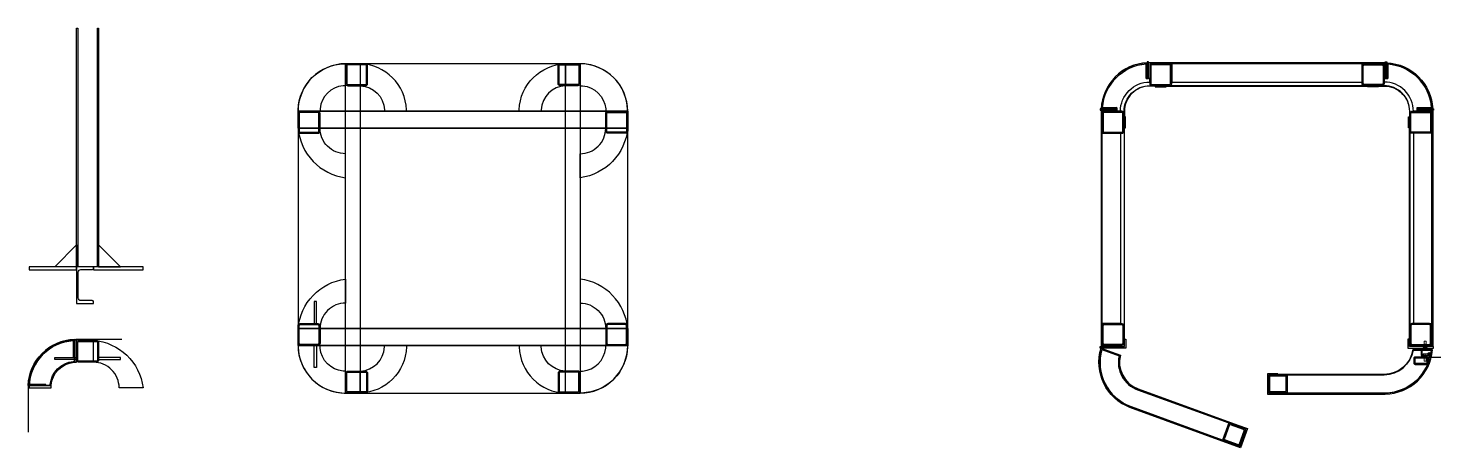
# Model space of a CAD drawing. Header units: inches. Extents: x 150 to 4006, y -22 to 1125.
import ezdxf

# ---------------------------------------------------------------- set-up
doc = ezdxf.new("R2010")
doc.units = ezdxf.units.IN
doc.header["$MEASUREMENT"] = 0
doc.linetypes.add('Короткие Штрихи', pattern=[28.222222, 14.111111, -14.111111])
doc.linetypes.add('Линии Наклонные Штрихпунктирные', pattern=[67.027776, 31.75, -17.638889, 0, -17.638887])
doc.layers.add('Новый_2D Черчение - Общий_Ном._пера__145', color=7, linetype='Continuous', lineweight=20, true_color=0x0077b0)
doc.layers.add('Новый_2D Черчение - Общий_Ном._пера__62', color=7, linetype='Continuous', lineweight=20, true_color=0xaaaaaa)
doc.layers.add('Новый_2D Черчение - Общий_Ном._пера__2', color=8, linetype='Continuous', lineweight=15)

msp = doc.modelspace()

# ---------------------------------------------------------------- linework, layer by layer
msp.add_line((3968.3, 226.4), (4006.2, 226.4))
at = {"color": 3}
for points in [[(284.7, 473.1), (281.7, 473.1), (281.7, 1125), (284.7, 1125)], [(341.7, 473.1), (338.7, 473.1), (338.7, 1125), (341.7, 1125)]]:
    msp.add_lwpolyline(points, close=True, dxfattribs=at)
for points in [[(1016.2, 127.9), (1656.2, 127.9, 0.414214), (1786.2, 257.9), (1786.2, 897.9, 0.414214), (1656.2, 1027.9), (1016.2, 1027.9, 0.414214), (886.2, 897.9), (886.2, 257.9, 0.414214)], [(3936.3, 206.4), (3968.3, 206.4, 0.414214), (3972.3, 210.4), (3972.3, 222.4, 0.414214), (3968.3, 226.4), (3936.3, 226.4, 0.414214), (3932.3, 222.4), (3932.3, 210.4, 0.414214)], [(3936.3, 209.4), (3968.3, 209.4, 0.414214), (3969.3, 210.4), (3969.3, 222.4, 0.414214), (3968.3, 223.4), (3936.3, 223.4, 0.414214), (3935.3, 222.4), (3935.3, 210.4, 0.414214)], [(3580.6, 127.9), (3542.6, 127.9, -0.414214), (3536.6, 133.9), (3536.6, 171.9, -0.414214), (3542.6, 177.9), (3580.6, 177.9, -0.414214), (3586.6, 171.9), (3586.6, 133.9, -0.414214)], [(3580.6, 130.9), (3542.6, 130.9, -0.414214), (3539.6, 133.9), (3539.6, 171.9, -0.414214), (3542.6, 174.9), (3580.6, 174.9, -0.414214), (3583.6, 171.9), (3583.6, 133.9, -0.414214)], [(3416.1, -2.8), (3451.9, -15.8, 0.414214), (3459.5, -12.2), (3472.5, 23.5, 0.414214), (3469, 31.2), (3433.3, 44.2, 0.414214), (3425.6, 40.6), (3412.6, 4.9, 0.414214)], [(3417.2, 0.1), (3452.9, -12.9, 0.414214), (3456.7, -11.2), (3469.7, 24.6, 0.414214), (3467.9, 28.4), (3432.2, 41.4, 0.414214), (3428.4, 39.6), (3415.4, 3.9, 0.414214)]]:
    msp.add_lwpolyline(points, format="xyb", close=True)
at = {"color": 2}
for points in [[(1016.2, 967.9), (1009.2, 967.9, 0.356963), (946.2, 904.9), (946.2, 897.9), (886.2, 897.9), (886.2, 901.9, -0.396299), (1012.2, 1027.9), (1016.2, 1027.9)], [(1182.1, 897.9), (1182.1, 901.9, 0.395958), (1056.2, 1027.9), (1056.2, 967.9, -0.383728), (1122.4, 901.9), (1122.4, 897.9)], [(1490.2, 897.9), (1490.2, 901.9, -0.395958), (1616.2, 1027.9), (1616.2, 967.9, 0.383728), (1549.9, 901.9), (1549.9, 897.9)], [(1656.2, 967.9), (1663.2, 967.9, -0.356963), (1726.2, 904.9), (1726.2, 897.9), (1786.2, 897.9), (1786.1, 901.9, 0.396299), (1660.2, 1027.9), (1656.2, 1027.9)], [(1016.2, 716.4), (1016.2, 781.9, -0.414214), (946.2, 851.9), (886.2, 851.9, 0.353452), (1016.2, 716.4)], [(1656.2, 716.4), (1656.2, 781.9, 0.414214), (1726.2, 851.9), (1786.2, 851.9, -0.353452), (1656.2, 716.4)], [(1016.2, 439.4), (1016.2, 373.9, 0.414214), (946.2, 303.9), (886.2, 303.9, -0.353452), (1016.2, 439.4)], [(1656.2, 439.4), (1656.2, 373.9, -0.414214), (1726.2, 303.9), (1786.2, 303.9, 0.353452), (1656.2, 439.4)], [(211.7, 142.2), (211.7, 149.2, -0.356963), (274.7, 212.2), (281.7, 212.2), (281.7, 272.2), (277.7, 272.1, 0.396299), (151.7, 146.2), (151.7, 142.2)], [(463.2, 142.2), (397.7, 142.2, 0.414214), (327.7, 212.2), (327.7, 272.2, -0.353452), (463.2, 142.2)], [(1016.2, 187.9), (1009.2, 187.9, -0.356963), (946.2, 250.9), (946.2, 257.9), (886.2, 257.9), (886.2, 253.9, 0.396299), (1012.2, 128), (1016.2, 128)], [(1182.1, 257.9), (1182.1, 253.9, -0.395958), (1056.2, 127.9), (1056.2, 187.9, 0.383728), (1122.4, 253.9), (1122.4, 257.9)], [(1490.2, 257.9), (1490.2, 253.9, 0.395958), (1616.2, 127.9), (1616.2, 187.9, -0.383728), (1549.9, 253.9), (1549.9, 257.9)], [(1656.2, 187.9), (1663.2, 187.9, 0.356963), (1726.2, 250.9), (1726.2, 257.9), (1786.2, 257.9), (1786.1, 253.9, -0.396299), (1660.2, 128), (1656.2, 128)]]:
    msp.add_lwpolyline(points, format="xyb", close=True, dxfattribs=at)
at = {"color": 5}
for points in [[(1056.2, 127.9), (1016.2, 127.9), (1016.2, 1027.9), (1056.2, 1027.9)], [(1656.2, 127.9), (1616.2, 127.9), (1616.2, 1027.9), (1656.2, 1027.9)]]:
    msp.add_lwpolyline(points, close=True, dxfattribs=at)
at = {"color": 3}
for points in [[(1022.2, 967.9), (1070.2, 967.9, 0.414214), (1076.2, 973.9), (1076.2, 1021.9, 0.414214), (1070.2, 1027.9), (1022.2, 1027.9, 0.414214), (1016.2, 1021.9), (1016.2, 973.9, 0.414214)], [(1022.2, 970.9), (1070.2, 970.9, 0.414214), (1073.2, 973.9), (1073.2, 1021.9, 0.414214), (1070.2, 1024.9), (1022.2, 1024.9, 0.414214), (1019.2, 1021.9), (1019.2, 973.9, 0.414214)], [(1650.2, 967.9), (1602.2, 967.9, -0.414214), (1596.2, 973.9), (1596.2, 1021.9, -0.414214), (1602.2, 1027.9), (1650.2, 1027.9, -0.414214), (1656.2, 1021.9), (1656.2, 973.9, -0.414214)], [(1650.2, 970.9), (1602.2, 970.9, -0.414214), (1599.2, 973.9), (1599.2, 1021.9, -0.414214), (1602.2, 1024.9), (1650.2, 1024.9, -0.414214), (1653.2, 1021.9), (1653.2, 973.9, -0.414214)], [(3217.6, 967.9), (3265.6, 967.9, 0.414214), (3271.6, 973.9), (3271.6, 1021.9, 0.414214), (3265.6, 1027.9), (3217.6, 1027.9, 0.414214), (3211.6, 1021.9), (3211.6, 973.9, 0.414214)], [(3217.6, 970.9), (3265.6, 970.9, 0.414214), (3268.6, 973.9), (3268.6, 1021.9, 0.414214), (3265.6, 1024.9), (3217.6, 1024.9, 0.414214), (3214.6, 1021.9), (3214.6, 973.9, 0.414214)], [(3845.6, 967.9), (3797.6, 967.9, -0.414214), (3791.6, 973.9), (3791.6, 1021.9, -0.414214), (3797.6, 1027.9), (3845.6, 1027.9, -0.414214), (3851.6, 1021.9), (3851.6, 973.9, -0.414214)], [(3845.6, 970.9), (3797.6, 970.9, -0.414214), (3794.6, 973.9), (3794.6, 1021.9, -0.414214), (3797.6, 1024.9), (3845.6, 1024.9, -0.414214), (3848.6, 1021.9), (3848.6, 973.9, -0.414214)], [(892.2, 837.9), (940.2, 837.9, 0.414214), (946.2, 843.9), (946.2, 891.9, 0.414214), (940.2, 897.9), (892.2, 897.9, 0.414214), (886.2, 891.9), (886.2, 843.9, 0.414214)], [(892.2, 840.9), (940.2, 840.9, 0.414214), (943.2, 843.9), (943.2, 891.9, 0.414214), (940.2, 894.9), (892.2, 894.9, 0.414214), (889.2, 891.9), (889.2, 843.9, 0.414214)], [(1780.2, 837.9), (1732.2, 837.9, -0.414214), (1726.2, 843.9), (1726.2, 891.9, -0.414214), (1732.2, 897.9), (1780.2, 897.9, -0.414214), (1786.2, 891.9), (1786.2, 843.9, -0.414214)], [(1780.2, 840.9), (1732.2, 840.9, -0.414214), (1729.2, 843.9), (1729.2, 891.9, -0.414214), (1732.2, 894.9), (1780.2, 894.9, -0.414214), (1783.2, 891.9), (1783.2, 843.9, -0.414214)], [(3087.6, 837.9), (3135.6, 837.9, 0.414214), (3141.6, 843.9), (3141.6, 891.9, 0.414214), (3135.6, 897.9), (3087.6, 897.9, 0.414214), (3081.6, 891.9), (3081.6, 843.9, 0.414214)], [(3087.6, 840.9), (3135.6, 840.9, 0.414214), (3138.6, 843.9), (3138.6, 891.9, 0.414214), (3135.6, 894.9), (3087.6, 894.9, 0.414214), (3084.6, 891.9), (3084.6, 843.9, 0.414214)], [(3975.6, 837.9), (3927.6, 837.9, -0.414214), (3921.6, 843.9), (3921.6, 891.9, -0.414214), (3927.6, 897.9), (3975.6, 897.9, -0.414214), (3981.6, 891.9), (3981.6, 843.9, -0.414214)], [(3975.6, 840.9), (3927.6, 840.9, -0.414214), (3924.6, 843.9), (3924.6, 891.9, -0.414214), (3927.6, 894.9), (3975.6, 894.9, -0.414214), (3978.6, 891.9), (3978.6, 843.9, -0.414214)], [(892.2, 317.9), (940.2, 317.9, -0.414214), (946.2, 311.9), (946.2, 263.9, -0.414214), (940.2, 257.9), (892.2, 257.9, -0.414214), (886.2, 263.9), (886.2, 311.9, -0.414214)], [(892.2, 314.9), (940.2, 314.9, -0.414214), (943.2, 311.9), (943.2, 263.9, -0.414214), (940.2, 260.9), (892.2, 260.9, -0.414214), (889.2, 263.9), (889.2, 311.9, -0.414214)], [(1780.2, 317.9), (1732.2, 317.9, 0.414214), (1726.2, 311.9), (1726.2, 263.9, 0.414214), (1732.2, 257.9), (1780.2, 257.9, 0.414214), (1786.2, 263.9), (1786.2, 311.9, 0.414214)], [(1780.2, 314.9), (1732.2, 314.9, 0.414214), (1729.2, 311.9), (1729.2, 263.9, 0.414214), (1732.2, 260.9), (1780.2, 260.9, 0.414214), (1783.2, 263.9), (1783.2, 311.9, 0.414214)], [(3087.6, 317.9), (3135.6, 317.9, -0.414214), (3141.6, 311.9), (3141.6, 263.9, -0.414214), (3135.6, 257.9), (3087.6, 257.9, -0.414214), (3081.6, 263.9), (3081.6, 311.9, -0.414214)], [(3087.6, 314.9), (3135.6, 314.9, -0.414214), (3138.6, 311.9), (3138.6, 263.9, -0.414214), (3135.6, 260.9), (3087.6, 260.9, -0.414214), (3084.6, 263.9), (3084.6, 311.9, -0.414214)], [(3975.6, 317.9), (3927.6, 317.9, 0.414214), (3921.6, 311.9), (3921.6, 263.9, 0.414214), (3927.6, 257.9), (3975.6, 257.9, 0.414214), (3981.6, 263.9), (3981.6, 311.9, 0.414214)], [(3975.6, 314.9), (3927.6, 314.9, 0.414214), (3924.6, 311.9), (3924.6, 263.9, 0.414214), (3927.6, 260.9), (3975.6, 260.9, 0.414214), (3978.6, 263.9), (3978.6, 311.9, 0.414214)], [(341.7, 266.2), (341.7, 218.2, -0.414214), (335.7, 212.2), (287.7, 212.2, -0.414214), (281.7, 218.2), (281.7, 266.2, -0.414214), (287.7, 272.2), (335.7, 272.2, -0.414214)], [(338.7, 266.2), (338.7, 218.2, -0.414214), (335.7, 215.2), (287.7, 215.2, -0.414214), (284.7, 218.2), (284.7, 266.2, -0.414214), (287.7, 269.2), (335.7, 269.2, -0.414214)], [(1022.2, 187.9), (1070.2, 187.9, -0.414214), (1076.2, 181.9), (1076.2, 133.9, -0.414214), (1070.2, 127.9), (1022.2, 127.9, -0.414214), (1016.2, 133.9), (1016.2, 181.9, -0.414214)], [(1022.2, 184.9), (1070.2, 184.9, -0.414214), (1073.2, 181.9), (1073.2, 133.9, -0.414214), (1070.2, 130.9), (1022.2, 130.9, -0.414214), (1019.2, 133.9), (1019.2, 181.9, -0.414214)], [(1650.2, 187.9), (1602.2, 187.9, 0.414214), (1596.2, 181.9), (1596.2, 133.9, 0.414214), (1602.2, 127.9), (1650.2, 127.9, 0.414214), (1656.2, 133.9), (1656.2, 181.9, 0.414214)], [(1650.2, 184.9), (1602.2, 184.9, 0.414214), (1599.2, 181.9), (1599.2, 133.9, 0.414214), (1602.2, 130.9), (1650.2, 130.9, 0.414214), (1653.2, 133.9), (1653.2, 181.9, 0.414214)]]:
    msp.add_lwpolyline(points, format="xyb", close=True, dxfattribs=at)
at = {"color": 6}
for points in [[(3078.8, 904.9), (3121.6, 904.9), (3121.6, 907.9), (3081.9, 907.8, -0.370237), (3201.6, 1027.5), (3201.6, 987.9), (3204.6, 987.9), (3204.6, 1030.7, 0.383694), (3078.8, 904.9)], [(3984.4, 904.9), (3941.6, 904.9), (3941.6, 907.9), (3981.2, 907.8, 0.370237), (3861.6, 1027.5), (3861.6, 987.9), (3858.6, 987.9), (3858.6, 1030.7, -0.383694), (3984.4, 904.9)], [(149.6, 148.3), (197.7, 148.3), (197.7, 151.3), (152.7, 151.3, -0.382267), (272.6, 271.1), (272.6, 227.2), (275.6, 227.2), (275.6, 274.2, 0.396299), (149.6, 148.3)], [(3078.8, 250.9), (3119, 236.3), (3118, 233.5), (3080.8, 247.2, 0.385321), (3158.7, 90.9), (3457.5, -17.8), (3474.6, 29.2), (3451.1, 37.7), (3452.1, 40.5), (3478.4, 31), (3459.3, -21.6), (3157.7, 88.2, -0.392335), (3078.8, 250.9)], [(3984, 246), (3981, 246), (3980.9, 244.9), (3980.9, 244.9, -0.378504), (3854.6, 127.9), (3536.6, 127.9), (3536.6, 177.9), (3561.6, 177.9), (3561.6, 180.9), (3533.6, 180.9), (3533.6, 125), (3854.6, 125, 0.381642), (3984, 246)]]:
    msp.add_lwpolyline(points, format="xyb", close=True, dxfattribs=at)
at = {"color": 30, "true_color": 0xf26722}
for points in [[(3081.9, 907.8), (3121.6, 907.8), (3121.6, 897.9), (3131.6, 897.9, -0.414214), (3211.6, 977.9), (3211.6, 987.9), (3201.6, 987.9), (3201.5, 1027.5, 0.36994), (3081.9, 907.8)], [(3981.2, 907.8), (3941.6, 907.8), (3941.6, 897.9), (3931.6, 897.9, 0.414214), (3851.6, 977.9), (3851.6, 987.9), (3861.6, 987.9), (3861.7, 1027.5, -0.36994), (3981.2, 907.8)], [(209.6, 148.3), (209.6, 151.3, -0.356963), (272.6, 214.3), (275.6, 214.3), (275.6, 274.2, 0.396299), (149.6, 148.3), (209.3, 148.3)], [(3080.8, 247.2), (3128, 230, 0.378409), (3178.6, 136.8), (3427.6, 46.3), (3410.5, -0.7), (3161.6, 89.9, -0.392018), (3080.8, 247.2)], [(3980.9, 244.9), (3930.5, 244.9, -0.367101), (3851.5, 177.9), (3586.6, 177.9), (3586.6, 127.9), (3851.5, 127.9, 0.385029), (3980.9, 244.9)]]:
    msp.add_lwpolyline(points, format="xyb", close=True, dxfattribs=at)
at = {"color": 9}
for points in [[(3204.6, 987.9), (3208.6, 987.9), (3208.6, 1032.9), (3204.6, 1032.9)], [(3858.6, 987.9), (3854.6, 987.9), (3854.6, 1032.9), (3858.6, 1032.9)], [(3121.6, 900.9), (3121.6, 904.9), (3076.6, 904.9), (3076.6, 900.9)], [(3941.6, 900.9), (3941.6, 904.9), (3986.6, 904.9), (3986.6, 900.9)], [(3076.6, 254.9), (3142.6, 254.9), (3142.6, 274.9), (3146.6, 274.9), (3146.6, 250.9), (3076.6, 250.9)], [(3986.6, 254.9), (3920.6, 254.9), (3920.6, 274.9), (3916.6, 274.9), (3916.6, 250.9), (3986.6, 250.9)]]:
    msp.add_lwpolyline(points, close=True, dxfattribs=at)
at = {"color": 6}
for points in [[(3208.6, 987.9), (3208.6, 1030.9), (3854.6, 1030.9), (3854.6, 987.9), (3851.6, 987.9), (3851.6, 1027.9), (3211.6, 1027.9), (3211.6, 987.9)], [(3078.6, 254.9), (3121.6, 254.9), (3121.6, 257.9), (3081.6, 257.9), (3081.6, 897.9), (3121.6, 897.9), (3121.6, 900.9), (3078.6, 900.9)], [(3984.5, 254.9), (3941.6, 254.9), (3941.6, 257.9), (3981.6, 257.9), (3981.6, 897.9), (3941.6, 897.9), (3941.6, 900.9), (3984.5, 900.9)]]:
    msp.add_lwpolyline(points, close=True, dxfattribs=at)
at = {"color": 30, "true_color": 0xf26722}
for points in [[(3271.6, 977.9), (3791.6, 977.9), (3791.6, 1027.9), (3271.6, 1027.9)], [(3131.6, 317.9), (3081.6, 317.9), (3081.6, 837.9), (3131.6, 837.9)], [(3931.6, 317.9), (3981.6, 317.9), (3981.6, 837.9), (3931.6, 837.9)]]:
    msp.add_lwpolyline(points, close=True, dxfattribs=at)
for points in [[(1016.2, 967.9), (1009.2, 967.9, 1)], [(1656.2, 967.9), (1663.2, 967.9, -1)], [(404.9, 274.3), (279.6, 274.3, 0.414214), (149.6, 144.3), (149.6, 20.6)], [(209.6, 148.3), (149.6, 148.3, -0.396299), (275.6, 274.2), (275.6, 214.3)], [(1016.2, 187.9), (1009.2, 187.9, -1)], [(1656.2, 187.9), (1663.2, 187.9, 1)]]:
    msp.add_lwpolyline(points, format="xyb")
at = {"color": 4}
for points in [[(3141.6, 867.9), (3141.6, 897.9, -0.414214), (3211.6, 967.9), (3241.6, 967.9), (3241.6, 966.9), (3211.6, 966.9, 0.414214), (3142.6, 897.9), (3142.6, 867.9)], [(3921.6, 867.9), (3921.6, 897.9, 0.414214), (3851.6, 967.9), (3821.6, 967.9), (3821.6, 966.9), (3851.6, 966.9, -0.414214), (3920.6, 897.9), (3920.6, 867.9)], [(3119, 236.3), (3131.5, 231.7, 0.387687), (3179.7, 139.7), (3452.1, 40.5), (3451.8, 39.6), (3179.3, 138.8, -0.384326), (3130.3, 231.1), (3118.6, 235.3)], [(3980.9, 246), (3929.7, 245.9, -0.370146), (3851.5, 178.9), (3561.6, 178.9), (3561.6, 177.9), (3851.5, 177.9, 0.367102), (3930.5, 244.9), (3980.9, 244.9)]]:
    msp.add_lwpolyline(points, format="xyb", close=True, dxfattribs=at)
at = {"color": 9, "true_color": 0xc7c8ca}
for points in [[(3226.6, 966.9), (3226.6, 964.4), (3256.6, 964.4), (3256.6, 966.9)], [(3836.6, 966.9), (3836.6, 964.4), (3806.6, 964.4), (3806.6, 966.9)], [(3142.6, 852.9), (3145.1, 852.9), (3145.1, 882.9), (3142.6, 882.9)], [(3920.6, 852.9), (3918.1, 852.9), (3918.1, 882.9), (3920.6, 882.9)]]:
    msp.add_lwpolyline(points, close=True, dxfattribs=at)
at = {"color": 4}
for points in [[(3241.6, 966.9), (3821.6, 966.9), (3821.6, 967.9), (3241.6, 967.9)], [(3141.6, 257.9), (3142.6, 257.9), (3142.6, 867.9), (3141.6, 867.9)], [(3921.6, 257.9), (3920.6, 257.9), (3920.6, 867.9), (3921.6, 867.9)]]:
    msp.add_lwpolyline(points, close=True, dxfattribs=at)
for points in [[(886.2, 897.9), (1786.2, 897.9), (1786.2, 851.9), (886.2, 851.9)], [(281.7, 473.1), (221.7, 473.1), (221.7, 473.1), (281.7, 533.1)], [(341.7, 473.1), (401.7, 473.1), (401.7, 473.1), (341.7, 533.1)], [(930.2, 317.9), (936.2, 317.9), (936.2, 377.9), (930.2, 377.9)], [(930.2, 257.9), (936.2, 257.9), (936.2, 197.9), (930.2, 197.9)], [(281.7, 225.2), (281.7, 219.2), (221.7, 219.2), (221.7, 225.2)], [(341.7, 225.2), (341.7, 219.2), (401.7, 219.2), (401.7, 225.2)]]:
    msp.add_lwpolyline(points, close=True)
at = {"color": 1}
for points in [[(886.2, 851.9), (1786.2, 851.9), (1786.2, 897.9), (886.2, 897.9)], [(886.2, 303.9), (1786.2, 303.9), (1786.2, 257.9), (886.2, 257.9)], [(886.2, 257.9), (1786.2, 257.9), (1786.2, 303.9), (886.2, 303.9)], [(886.2, 257.9), (1786.2, 257.9), (1786.2, 303.9), (886.2, 303.9)]]:
    msp.add_lwpolyline(points, close=True, dxfattribs=at)
at = {"color": 2}
for points in [[(151.7, 465.1), (281.7, 465.1), (281.7, 473.1), (151.7, 473.1)], [(327.7, 465.1), (463.2, 465.1), (463.2, 473.1), (327.7, 473.1)]]:
    msp.add_lwpolyline(points, close=True, dxfattribs=at)
at = {"color": 1}
msp.add_lwpolyline([(293.2, 465.5), (323.7, 465.5, 0.414214), (327.7, 469.5), (327.7, 473.1), (281.7, 473.1), (281.7, 373.1), (327.7, 373.1), (327.7, 376.7, 0.414214), (323.7, 380.7), (293.2, 380.7, -0.414214), (286.2, 387.7), (286.2, 458.5, -0.414214)], format="xyb", close=True, dxfattribs=at)
at = {"layer": 'Новый_2D Черчение - Общий_Ном._пера__145', "color": 144, "linetype": 'Линии Наклонные Штрихпунктирные', "lineweight": 20, "true_color": 0x0077b0}
for p, q in [((3963.6, 246.6), (3963.6, 262.6)), ((3963.6, 222.5), (3963.6, 233.3)), ((3970.2, 232.4), (3981, 232.4)), ((3975.6, 227), (3975.6, 237.8))]:
    msp.add_line(p, q, dxfattribs=at)
at = {"layer": 'Новый_2D Черчение - Общий_Ном._пера__2', "color": 8, "linetype": 'Continuous', "lineweight": 15, "flags": 128}
for points in [[(3975.6, 226.4, 0.414214), (3981.6, 232.4, 0.414214), (3975.6, 238.4, 0.267949), (3970.4, 235.4), (3975.6, 235.4, -1), (3975.6, 229.4), (3957.7, 229.4, -0.414214), (3955.7, 231.4), (3955.7, 246.5, -0.414214), (3957.7, 248.5), (3970.5, 248.5), (3970.5, 250.9), (3957.1, 250.9, 0.414214), (3953.1, 246.9), (3953.1, 230.4, 0.414214), (3957.1, 226.4)], [(3975.6, 235.4), (3959.3, 235.4), (3958.1, 234.1), (3958.1, 230.7), (3959.3, 229.4), (3975.6, 229.4, 0.414214), (3978.6, 232.4, 0.414214)]]:
    msp.add_lwpolyline(points, format="xyb", close=True, dxfattribs=at)
for points in [[(3957.8, 252.9), (3969.3, 252.9), (3969.3, 258.2), (3957.8, 258.2)], [(3960.6, 250.8), (3960.6, 269.9), (3966.5, 269.9), (3966.5, 250.8), (3968.7, 248.5), (3958.3, 248.5)], [(3960.6, 229.4), (3960.6, 215.1), (3966.5, 215.1), (3966.5, 229.4), (3968.8, 231.7), (3958.4, 231.7)]]:
    msp.add_lwpolyline(points, close=True, dxfattribs=at)
at = {"layer": 'Новый_2D Черчение - Общий_Ном._пера__62', "color": 253, "linetype": 'Continuous', "lineweight": 20, "true_color": 0xaaaaaa}
for p, q in [((3957.7, 248.5), (3960.1, 251)), ((3959.3, 229.4), (3959.3, 235.4)), ((3969.5, 248.5), (3967, 251))]:
    msp.add_line(p, q, dxfattribs=at)
at = {"layer": 'Новый_2D Черчение - Общий_Ном._пера__62', "color": 253, "linetype": 'Короткие Штрихи', "lineweight": 20, "true_color": 0xaaaaaa}
for p, q in [((3960.1, 226.4), (3960.1, 229.2)), ((3967.1, 226.4), (3967.1, 229.2))]:
    msp.add_line(p, q, dxfattribs=at)
at = {"layer": 'Новый_2D Черчение - Общий_Ном._пера__62', "color": 253, "linetype": 'Continuous', "lineweight": 20, "true_color": 0xaaaaaa}
msp.add_arc((3975.6, 232.4), 4.24, 225.671, 135, dxfattribs=at)

doc.saveas('drawing.dxf')
